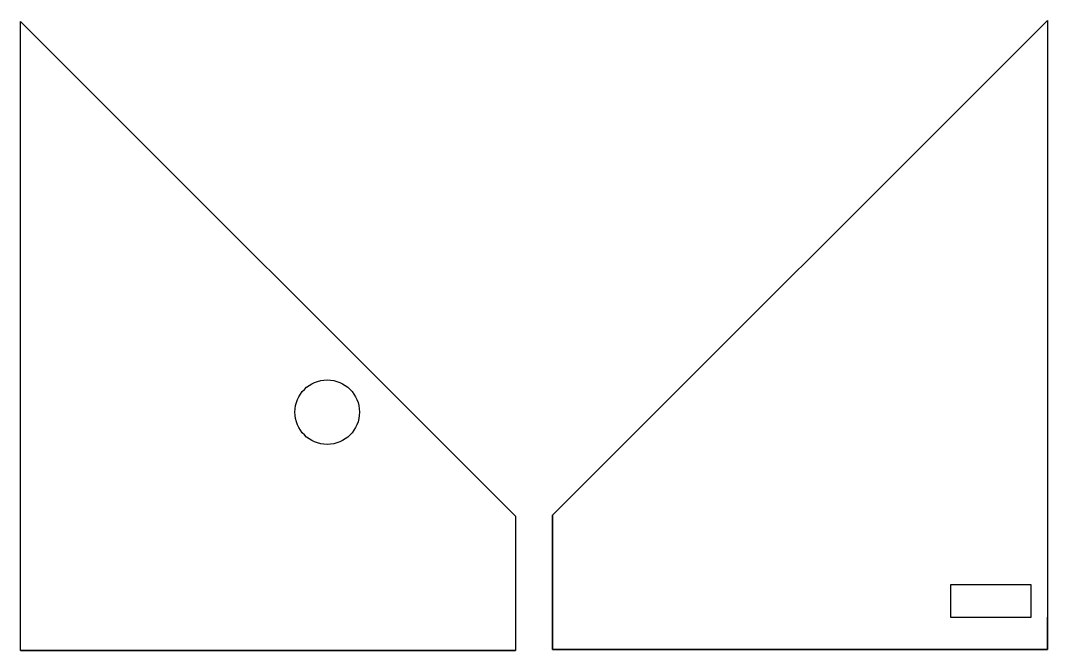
# Model space of a CAD drawing. Header units: inches. Extents: x 84.5 to 97, y 14.2 to 21.9.
import ezdxf

# ---------------------------------------------------------------- set-up
doc = ezdxf.new("R2010")
doc.units = ezdxf.units.IN
doc.header["$MEASUREMENT"] = 0

# ---------------------------------------------------------------- blocks, each defined once
blk = doc.blocks.new('migisokumen')
for p, q in [((1888.38, 76.62), (1735, 230)), ((1735, 35), (1888.38, 35))]:
    blk.add_line(p, q)
blk.add_lwpolyline([(1888.38, 76.62), (1888.38, 35), (1735, 35), (1735, 230)], close=True)
blk.add_circle((1829.99, 108.89), 10)
blk.add_circle((1829.99, 108.89), 10)
blk = doc.blocks.new('hidarisokumen2')
for p, q in [((95, 100), (-58.38, -53.38)), ((-58.38, -53.38), (-58.38, -95)), ((95, -95), (95, -85)), ((-58.38, -95), (95, -95))]:
    blk.add_line(p, q)
for points in [[(-58.38, -95), (-58.38, -53.38), (95, 100), (95, -95)], [(65, -85), (90, -85), (90, -75), (65, -75)]]:
    blk.add_lwpolyline(points, close=True)

msp = doc.modelspace()

# ---------------------------------------------------------------- block references
at = {"xscale": 0.0393700787401575, "yscale": 0.0393700787401575, "zscale": 0.0393700787401575}
for name, p in [('migisokumen', (16.162, 12.833)), ('hidarisokumen2', (93.254, 17.964))]:
    msp.add_blockref(name, p, dxfattribs=at)

doc.saveas('drawing.dxf')
